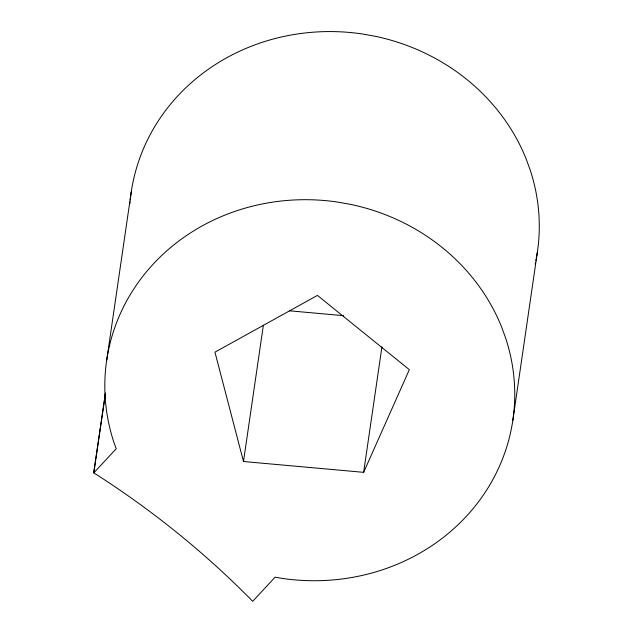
<?xml version="1.0" encoding="UTF-8"?>
<svg xmlns="http://www.w3.org/2000/svg" width="633" height="633" viewBox="0 0 633 633"><rect width="100%" height="100%" fill="white"/><g stroke="black" fill="none" stroke-linecap="round" stroke-linejoin="round"><path stroke-width="0.95" d="M106.748 359.932L131.276 191.799M105.41 392.998L93.739 472.922L96.612 474.655A888.851 823.541 8.3 0 1 250.375 598.945L252.63 601.35L275.126 577.154L281.614 578.317A205.274 190.193 8.3 0 0 505.474 337.539L501.265 326.145A205.274 190.193 8.3 0 0 350.635 204.396L337.943 202.117A205.274 190.193 8.3 0 0 114.082 442.902L116.235 448.726L93.739 472.922L105.394 394.074M243.491 461.512L214.951 352.162L317.457 295.405L409.345 369.68L363.635 472.337L243.491 461.512L263.375 325.22M363.635 472.337L381.952 346.757M512.809 420.51L537.33 252.385M289.423 310.803L343.584 315.677M535.914 260.535A205.274 190.193 8.3 0 0 530.003 169.415L525.786 158.021A205.274 190.193 8.3 0 0 375.163 36.271L362.472 33.992A205.274 190.193 8.3 0 0 130.24 200.012M535.55 262.339A205.274 190.193 8.3 0 1 535.162 264.135M129.907 203.676A205.274 190.193 8.3 0 1 130.066 201.84"/></g></svg>
